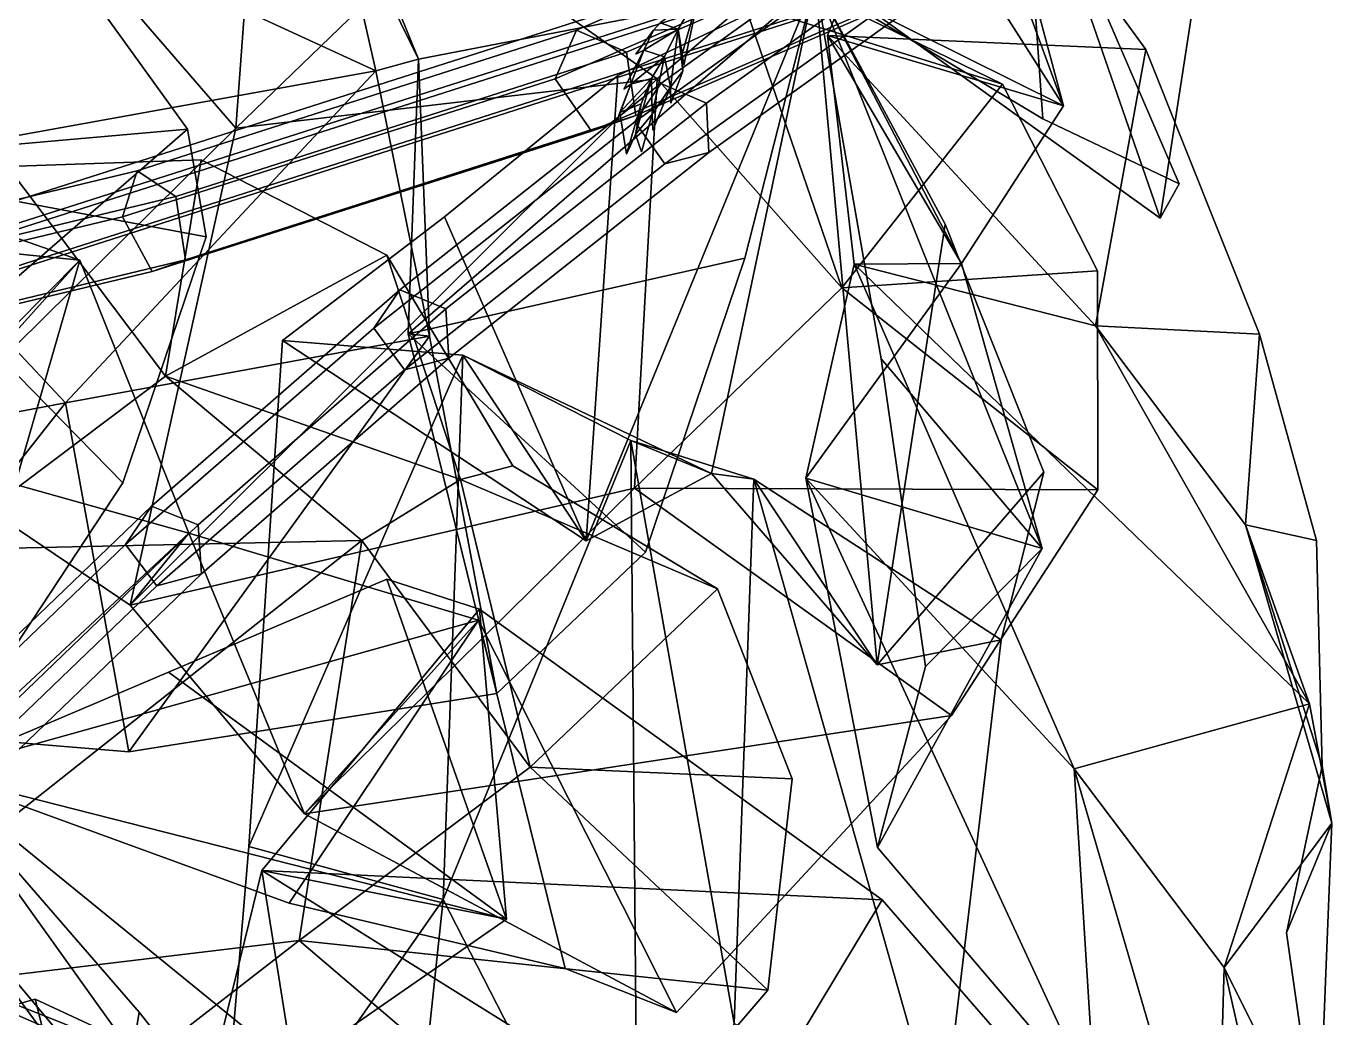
# Model space of a CAD drawing. Header units: metres. Extents: x -317 to 277, y -489 to 236.
# Drawn here: x -158.69 to -135.86, y -151.05 to -133.7 of the extents above; entities that cross this region are included whole.
import ezdxf

# ---------------------------------------------------------------- set-up
doc = ezdxf.new("R2010")
doc.units = ezdxf.units.M

msp = doc.modelspace()

# ---------------------------------------------------------------- linework, layer by layer
at = {"layer": 'Newplan_1Pdncle', "color": 3}
for points in [[(-145.0571, -132.3366, 725.2916), (-160.0123, -137.1202, 735.4659), (-160.2247, -137.5915, 734.9321), (-145.2695, -132.8078, 724.7578)], [(-144.6258, -132.7048, 725.7523), (-159.5811, -137.4885, 735.9266), (-160.0123, -137.1202, 735.4659), (-145.0571, -132.3366, 725.2916)], [(-145.2695, -132.8078, 724.7578), (-160.2247, -137.5915, 734.9321), (-159.9196, -138.2397, 735.0758), (-144.9644, -133.456, 724.9016)], [(-144.5689, -133.3927, 725.5126), (-159.5241, -138.1764, 735.6869), (-159.5811, -137.4885, 735.9266), (-144.6258, -132.7048, 725.7523)], [(-144.9644, -133.456, 724.9016), (-159.9196, -138.2397, 735.0758), (-159.5241, -138.1764, 735.6869), (-144.5689, -133.3927, 725.5126)]]:
    msp.add_3dface(points, dxfattribs=at)
at = {"layer": 'Newplan_Intrnd', "color": 3}
for points in [[(-142.8204, -131.282, 723.0324), (-147.5975, -134.7089, 733.0544), (-148.0521, -135.3773, 732.6091), (-143.275, -131.9504, 722.5872)], [(-142.0218, -131.6227, 723.2966), (-146.7989, -135.0496, 733.3185), (-147.5975, -134.7089, 733.0544), (-142.8204, -131.282, 723.0324)], [(-141.9764, -132.4867, 723.0228), (-146.7535, -135.9136, 733.0447), (-146.7989, -135.0496, 733.3185), (-142.0218, -131.6227, 723.2966)], [(-143.275, -131.9504, 722.5872), (-148.0521, -135.3773, 732.6091), (-147.5236, -136.115, 732.6088), (-142.7465, -132.6881, 722.5869)], [(-142.7465, -132.6881, 722.5869), (-147.5236, -136.115, 732.6088), (-146.7535, -135.9136, 733.0447), (-141.9764, -132.4867, 723.0228)], [(-147.5975, -134.7089, 733.0544), (-152.1606, -138.3171, 743.13), (-152.6152, -138.9855, 742.6848), (-148.0521, -135.3773, 732.6091)], [(-146.7989, -135.0496, 733.3185), (-151.3535, -138.6514, 743.3759), (-152.1606, -138.3171, 743.13), (-147.5975, -134.7089, 733.0544)], [(-146.7535, -135.9136, 733.0447), (-151.3028, -139.5115, 743.0908), (-151.3535, -138.6514, 743.3759), (-146.7989, -135.0496, 733.3185)], [(-148.0521, -135.3773, 732.6091), (-152.6152, -138.9855, 742.6848), (-152.0781, -139.7168, 742.6661), (-147.5236, -136.115, 732.6088)], [(-147.5236, -136.115, 732.6088), (-152.0781, -139.7168, 742.6661), (-151.3028, -139.5115, 743.0908), (-146.7535, -135.9136, 733.0447)], [(-152.1606, -138.3171, 743.13), (-156.5005, -142.1001, 753.2401), (-156.9551, -142.7685, 752.7949), (-152.6152, -138.9855, 742.6848)], [(-151.3535, -138.6514, 743.3759), (-155.6852, -142.4276, 753.4675), (-156.5005, -142.1001, 753.2401), (-152.1606, -138.3171, 743.13)], [(-151.3028, -139.5115, 743.0908), (-155.6295, -143.2836, 753.1711), (-155.6852, -142.4276, 753.4675), (-151.3535, -138.6514, 743.3759)], [(-152.6152, -138.9855, 742.6848), (-156.9551, -142.7685, 752.7949), (-156.4098, -143.493, 752.7578), (-152.0781, -139.7168, 742.6661)], [(-152.0781, -139.7168, 742.6661), (-156.4098, -143.493, 752.7578), (-155.6295, -143.2836, 753.1711), (-151.3028, -139.5115, 743.0908)], [(-156.5005, -142.1001, 753.2401), (-160.6145, -146.0555, 763.3786), (-161.0691, -146.7239, 762.9333), (-156.9551, -142.7685, 752.7949)], [(-155.6852, -142.4276, 753.4675), (-159.7916, -146.376, 763.5875), (-160.6145, -146.0555, 763.3786), (-156.5005, -142.1001, 753.2401)], [(-155.6295, -143.2836, 753.1711), (-159.7311, -147.2276, 763.2798), (-159.7916, -146.376, 763.5875), (-155.6852, -142.4276, 753.4675)], [(-156.9551, -142.7685, 752.7949), (-161.0691, -146.7239, 762.9333), (-160.5162, -147.4414, 762.8778), (-156.4098, -143.493, 752.7578)], [(-156.4098, -143.493, 752.7578), (-160.5162, -147.4414, 762.8778), (-159.7311, -147.2276, 763.2798), (-155.6295, -143.2836, 753.1711)]]:
    msp.add_3dface(points, dxfattribs=at)
at = {"layer": 'Newplan_Leaf', "color": 3}
for points in [[(-146.9256, -133.1327, 724.9706), (-147.2919, -133.7605, 724.6121), (-147.607, -133.6478, 724.2656)], [(-146.9256, -133.1327, 724.9706), (-147.607, -133.6478, 724.2656), (-147.2919, -133.7605, 724.6121)], [(-147.2194, -134.1896, 724.8185), (-147.2919, -133.7605, 724.6121), (-146.9256, -133.1327, 724.9706)], [(-147.2194, -134.1896, 724.8185), (-146.9256, -133.1327, 724.9706), (-147.2919, -133.7605, 724.6121)], [(-146.9256, -133.1327, 724.9706), (-147.1916, -134.3894, 724.8875), (-147.2194, -134.1896, 724.8185)], [(-146.9256, -133.1327, 724.9706), (-147.2194, -134.1896, 724.8185), (-147.1916, -134.3894, 724.8875)], [(-147.8913, -134.1236, 723.8673), (-148.031, -134.1976, 723.6304), (-147.7226, -133.7764, 724.0019)], [(-147.8913, -134.1236, 723.8673), (-147.7226, -133.7764, 724.0019), (-148.031, -134.1976, 723.6304)], [(-147.2919, -133.7605, 724.6121), (-147.8913, -134.1236, 723.8673), (-147.7226, -133.7764, 724.0019)], [(-147.2919, -133.7605, 724.6121), (-147.7226, -133.7764, 724.0019), (-147.8913, -134.1236, 723.8673)], [(-147.2919, -133.7605, 724.6121), (-147.5331, -134.2424, 724.3088), (-147.8913, -134.1236, 723.8673)], [(-147.2919, -133.7605, 724.6121), (-147.8913, -134.1236, 723.8673), (-147.5331, -134.2424, 724.3088)], [(-147.2919, -133.7605, 724.6121), (-147.7226, -133.7764, 724.0019), (-147.607, -133.6478, 724.2656)], [(-147.2919, -133.7605, 724.6121), (-147.607, -133.6478, 724.2656), (-147.7226, -133.7764, 724.0019)], [(-147.4286, -134.7704, 724.5273), (-147.5331, -134.2424, 724.3088), (-147.2919, -133.7605, 724.6121)], [(-147.4286, -134.7704, 724.5273), (-147.2919, -133.7605, 724.6121), (-147.5331, -134.2424, 724.3088)], [(-147.2099, -134.4931, 724.7332), (-147.4286, -134.7704, 724.5273), (-147.2919, -133.7605, 724.6121)], [(-147.2099, -134.4931, 724.7332), (-147.2919, -133.7605, 724.6121), (-147.4286, -134.7704, 724.5273)], [(-147.2194, -134.1896, 724.8185), (-147.2099, -134.4931, 724.7332), (-147.2919, -133.7605, 724.6121)], [(-147.2194, -134.1896, 724.8185), (-147.2919, -133.7605, 724.6121), (-147.2099, -134.4931, 724.7332)], [(-148.1221, -134.7206, 723.5971), (-148.2449, -134.8049, 723.3601), (-147.8913, -134.1236, 723.8673)], [(-148.1221, -134.7206, 723.5971), (-147.8913, -134.1236, 723.8673), (-148.2449, -134.8049, 723.3601)], [(-147.5331, -134.2424, 724.3088), (-148.1221, -134.7206, 723.5971), (-147.8913, -134.1236, 723.8673)], [(-147.5331, -134.2424, 724.3088), (-147.8913, -134.1236, 723.8673), (-148.1221, -134.7206, 723.5971)], [(-147.5331, -134.2424, 724.3088), (-147.7563, -134.6209, 724.0944), (-148.1221, -134.7206, 723.5971)], [(-147.5331, -134.2424, 724.3088), (-148.1221, -134.7206, 723.5971), (-147.7563, -134.6209, 724.0944)], [(-147.747, -135.245, 724.1323), (-147.7563, -134.6209, 724.0944), (-147.5331, -134.2424, 724.3088)], [(-147.747, -135.245, 724.1323), (-147.5331, -134.2424, 724.3088), (-147.7563, -134.6209, 724.0944)], [(-147.4286, -134.7704, 724.5273), (-147.747, -135.245, 724.1323), (-147.5331, -134.2424, 724.3088)], [(-147.4286, -134.7704, 724.5273), (-147.5331, -134.2424, 724.3088), (-147.747, -135.245, 724.1323)], [(-147.7563, -134.6209, 724.0944), (-148.3114, -135.2137, 723.4216), (-148.1221, -134.7206, 723.5971)], [(-147.7563, -134.6209, 724.0944), (-148.1221, -134.7206, 723.5971), (-148.3114, -135.2137, 723.4216)], [(-147.7563, -134.6209, 724.0944), (-147.9391, -135.0647, 723.7876), (-148.3114, -135.2137, 723.4216)], [(-147.7563, -134.6209, 724.0944), (-148.3114, -135.2137, 723.4216), (-147.9391, -135.0647, 723.7876)], [(-147.747, -135.245, 724.1323), (-148.0364, -135.5983, 723.814), (-147.7563, -134.6209, 724.0944)], [(-147.747, -135.245, 724.1323), (-147.7563, -134.6209, 724.0944), (-148.0364, -135.5983, 723.814)], [(-148.0364, -135.5983, 723.814), (-147.9391, -135.0647, 723.7876), (-147.7563, -134.6209, 724.0944)], [(-148.0364, -135.5983, 723.814), (-147.7563, -134.6209, 724.0944), (-147.9391, -135.0647, 723.7876)], [(-147.2099, -134.4931, 724.7332), (-147.4183, -135.0541, 724.5044), (-147.4286, -134.7704, 724.5273)], [(-147.2099, -134.4931, 724.7332), (-147.4286, -134.7704, 724.5273), (-147.4183, -135.0541, 724.5044)], [(-148.3114, -135.2137, 723.4216), (-148.3461, -135.3235, 723.0977), (-148.1221, -134.7206, 723.5971)], [(-148.3114, -135.2137, 723.4216), (-148.1221, -134.7206, 723.5971), (-148.3461, -135.3235, 723.0977)], [(-147.4286, -134.7704, 724.5273), (-147.7323, -135.5216, 724.0914), (-147.747, -135.245, 724.1323)], [(-147.4286, -134.7704, 724.5273), (-147.747, -135.245, 724.1323), (-147.7323, -135.5216, 724.0914)], [(-147.9391, -135.0647, 723.7876), (-148.1963, -135.9455, 723.1047), (-148.3114, -135.2137, 723.4216)], [(-147.9391, -135.0647, 723.7876), (-148.3114, -135.2137, 723.4216), (-148.1963, -135.9455, 723.1047)], [(-148.0364, -135.5983, 723.814), (-148.1963, -135.9455, 723.1047), (-147.9391, -135.0647, 723.7876)], [(-148.0364, -135.5983, 723.814), (-147.9391, -135.0647, 723.7876), (-148.1963, -135.9455, 723.1047)], [(-147.747, -135.245, 724.1323), (-147.9335, -135.9004, 723.6863), (-148.0364, -135.5983, 723.814)], [(-147.747, -135.245, 724.1323), (-148.0364, -135.5983, 723.814), (-147.9335, -135.9004, 723.6863)]]:
    msp.add_3dface(points, dxfattribs=at)
at = {"layer": 'Newplan_Mrstm', "color": 3}
for points in [[(-155.8729, -135.5043, 772.3879), (-160.9807, -128.4306, 774.6884), (-161.1916, -140.13, 770.1793)], [(-155.8729, -135.5043, 772.3879), (-161.1916, -140.13, 770.1793), (-160.9807, -128.4306, 774.6884)], [(-155.0273, -135.4879, 776.6539), (-154.5147, -128.5223, 781.9601), (-159.1066, -130.7653, 777.2839)], [(-155.0273, -135.4879, 776.6539), (-159.1066, -130.7653, 777.2839), (-154.5147, -128.5223, 781.9601)], [(-155.0273, -135.4879, 776.6539), (-151.4007, -131.9843, 780.7606), (-154.5147, -128.5223, 781.9601)], [(-155.0273, -135.4879, 776.6539), (-154.5147, -128.5223, 781.9601), (-151.4007, -131.9843, 780.7606)], [(-140.5528, -135.0966, 736.3359), (-142.1965, -128.9553, 735.5425), (-143.2039, -130.936, 730.1876)], [(-140.5528, -135.0966, 736.3359), (-143.2039, -130.936, 730.1876), (-142.1965, -128.9553, 735.5425)], [(-140.5528, -135.0966, 736.3359), (-142.7527, -129.1113, 739.1191), (-142.1965, -128.9553, 735.5425)], [(-140.5528, -135.0966, 736.3359), (-142.1965, -128.9553, 735.5425), (-142.7527, -129.1113, 739.1191)], [(-144.6835, -133.8687, 734.852), (-139.1141, -134.115, 745.7521), (-142.7527, -129.1113, 739.1191)], [(-144.6835, -133.8687, 734.852), (-142.7527, -129.1113, 739.1191), (-139.1141, -134.115, 745.7521)], [(-144.6835, -133.8687, 734.852), (-142.7527, -129.1113, 739.1191), (-140.5528, -135.0966, 736.3359)], [(-144.6835, -133.8687, 734.852), (-140.5528, -135.0966, 736.3359), (-142.7527, -129.1113, 739.1191)], [(-153.6179, -129.9094, 722.4022), (-159.9851, -131.0779, 714.9918), (-152.5774, -134.4886, 721.6014)], [(-153.6179, -129.9094, 722.4022), (-152.5774, -134.4886, 721.6014), (-159.9851, -131.0779, 714.9918)], [(-144.8985, -132.9377, 725.2421), (-153.9926, -129.8682, 717.86), (-151.8314, -134.2825, 719.8815)], [(-144.8985, -132.9377, 725.2421), (-151.8314, -134.2825, 719.8815), (-153.9926, -129.8682, 717.86)], [(-153.9926, -129.8682, 717.86), (-153.6179, -129.9094, 722.4022), (-151.8314, -134.2825, 719.8815)], [(-153.9926, -129.8682, 717.86), (-151.8314, -134.2825, 719.8815), (-153.6179, -129.9094, 722.4022)], [(-153.6179, -129.9094, 722.4022), (-152.5774, -134.4886, 721.6014), (-151.8314, -134.2825, 719.8815)], [(-153.6179, -129.9094, 722.4022), (-151.8314, -134.2825, 719.8815), (-152.5774, -134.4886, 721.6014)], [(-144.8985, -132.9377, 725.2421), (-140.9146, -135.3259, 730.1942), (-141.2844, -130.081, 736.4401)], [(-144.8985, -132.9377, 725.2421), (-141.2844, -130.081, 736.4401), (-140.9146, -135.3259, 730.1942)], [(-141.2844, -130.081, 736.4401), (-138.8633, -137.0617, 738.5672), (-144.0504, -133.3376, 734.8538)], [(-141.2844, -130.081, 736.4401), (-144.0504, -133.3376, 734.8538), (-138.8633, -137.0617, 738.5672)], [(-140.9146, -135.3259, 730.1942), (-138.5329, -136.4638, 734.9695), (-141.2844, -130.081, 736.4401)], [(-140.9146, -135.3259, 730.1942), (-141.2844, -130.081, 736.4401), (-138.5329, -136.4638, 734.9695)], [(-138.5329, -136.4638, 734.9695), (-138.8633, -137.0617, 738.5672), (-141.2844, -130.081, 736.4401)], [(-138.5329, -136.4638, 734.9695), (-141.2844, -130.081, 736.4401), (-138.8633, -137.0617, 738.5672)], [(-155.0273, -135.4879, 776.6539), (-159.1066, -130.7653, 777.2839), (-160.7995, -141.1839, 771.0809)], [(-155.0273, -135.4879, 776.6539), (-160.7995, -141.1839, 771.0809), (-159.1066, -130.7653, 777.2839)], [(-140.5528, -135.0966, 736.3359), (-143.2039, -130.936, 730.1876), (-144.8985, -132.9377, 725.2421)], [(-140.5528, -135.0966, 736.3359), (-144.8985, -132.9377, 725.2421), (-143.2039, -130.936, 730.1876)], [(-159.9851, -131.0779, 714.9918), (-161.8808, -136.1642, 709.589), (-152.5774, -134.4886, 721.6014)], [(-159.9851, -131.0779, 714.9918), (-152.5774, -134.4886, 721.6014), (-161.8808, -136.1642, 709.589)], [(-138.8633, -137.0617, 738.5672), (-138.0265, -131.6221, 745.7177), (-144.0504, -133.3376, 734.8538)], [(-138.8633, -137.0617, 738.5672), (-144.0504, -133.3376, 734.8538), (-138.0265, -131.6221, 745.7177)], [(-147.6599, -134.6281, 778.5606), (-151.4007, -131.9843, 780.7606), (-155.0273, -135.4879, 776.6539)], [(-147.6599, -134.6281, 778.5606), (-155.0273, -135.4879, 776.6539), (-151.4007, -131.9843, 780.7606)], [(-147.6599, -134.6281, 778.5606), (-146.1327, -133.3179, 781.6201), (-151.4007, -131.9843, 780.7606)], [(-147.6599, -134.6281, 778.5606), (-151.4007, -131.9843, 780.7606), (-146.1327, -133.3179, 781.6201)], [(-146.1327, -133.3179, 781.6201), (-141.6223, -134.719, 785.3631), (-145.3622, -132.8869, 785.0154)], [(-146.1327, -133.3179, 781.6201), (-145.3622, -132.8869, 785.0154), (-141.6223, -134.719, 785.3631)], [(-151.8314, -134.2825, 719.8815), (-152.0141, -139.085, 717.6134), (-144.8985, -132.9377, 725.2421)], [(-151.8314, -134.2825, 719.8815), (-144.8985, -132.9377, 725.2421), (-152.0141, -139.085, 717.6134)], [(-152.0141, -139.085, 717.6134), (-146.1249, -137.7636, 722.684), (-144.8985, -132.9377, 725.2421)], [(-152.0141, -139.085, 717.6134), (-144.8985, -132.9377, 725.2421), (-146.1249, -137.7636, 722.684)], [(-144.8985, -132.9377, 725.2421), (-148.899, -142.7068, 719.3109), (-146.707, -141.5291, 724.0067)], [(-144.8985, -132.9377, 725.2421), (-146.707, -141.5291, 724.0067), (-148.899, -142.7068, 719.3109)], [(-144.8985, -132.9377, 725.2421), (-148.3474, -134.5671, 719.6252), (-148.899, -142.7068, 719.3109)], [(-144.8985, -132.9377, 725.2421), (-148.899, -142.7068, 719.3109), (-148.3474, -134.5671, 719.6252)], [(-146.707, -141.5291, 724.0067), (-143.8111, -144.876, 726.9484), (-144.8985, -132.9377, 725.2421)], [(-146.707, -141.5291, 724.0067), (-144.8985, -132.9377, 725.2421), (-143.8111, -144.876, 726.9484)], [(-144.8985, -132.9377, 725.2421), (-140.9263, -142.8403, 730.9673), (-142.3356, -137.8567, 732.159)], [(-144.8985, -132.9377, 725.2421), (-142.3356, -137.8567, 732.159), (-140.9263, -142.8403, 730.9673)], [(-144.8985, -132.9377, 725.2421), (-143.745, -139.5233, 724.0601), (-140.9263, -142.8403, 730.9673)], [(-144.8985, -132.9377, 725.2421), (-140.9263, -142.8403, 730.9673), (-143.745, -139.5233, 724.0601)], [(-142.3356, -137.8567, 732.159), (-140.5528, -135.0966, 736.3359), (-144.8985, -132.9377, 725.2421)], [(-142.3356, -137.8567, 732.159), (-144.8985, -132.9377, 725.2421), (-140.5528, -135.0966, 736.3359)], [(-143.8111, -144.876, 726.9484), (-142.6219, -137.1707, 728.1118), (-144.8985, -132.9377, 725.2421)], [(-143.8111, -144.876, 726.9484), (-144.8985, -132.9377, 725.2421), (-142.6219, -137.1707, 728.1118)], [(-144.428, -138.2845, 779.978), (-146.1327, -133.3179, 781.6201), (-147.6599, -134.6281, 778.5606)], [(-144.428, -138.2845, 779.978), (-147.6599, -134.6281, 778.5606), (-146.1327, -133.3179, 781.6201)], [(-144.428, -138.2845, 779.978), (-141.6223, -134.719, 785.3631), (-146.1327, -133.3179, 781.6201)], [(-144.428, -138.2845, 779.978), (-146.1327, -133.3179, 781.6201), (-141.6223, -134.719, 785.3631)], [(-139.9947, -138.9491, 741.8538), (-139.1141, -134.115, 745.7521), (-144.6835, -133.8687, 734.852)], [(-139.9947, -138.9491, 741.8538), (-144.6835, -133.8687, 734.852), (-139.1141, -134.115, 745.7521)], [(-142.3356, -137.8567, 732.159), (-144.6835, -133.8687, 734.852), (-140.5528, -135.0966, 736.3359)], [(-142.3356, -137.8567, 732.159), (-140.5528, -135.0966, 736.3359), (-144.6835, -133.8687, 734.852)], [(-142.3356, -137.8567, 732.159), (-144.216, -137.8664, 732.3038), (-144.6835, -133.8687, 734.852)], [(-142.3356, -137.8567, 732.159), (-144.6835, -133.8687, 734.852), (-144.216, -137.8664, 732.3038)], [(-144.216, -137.8664, 732.3038), (-139.9947, -138.9491, 741.8538), (-144.6835, -133.8687, 734.852)], [(-144.216, -137.8664, 732.3038), (-144.6835, -133.8687, 734.852), (-139.9947, -138.9491, 741.8538)], [(-139.9947, -138.9491, 741.8538), (-137.1238, -139.091, 750.1409), (-139.1141, -134.115, 745.7521)], [(-139.9947, -138.9491, 741.8538), (-139.1141, -134.115, 745.7521), (-137.1238, -139.091, 750.1409)], [(-151.8314, -134.2825, 719.8815), (-152.5774, -134.4886, 721.6014), (-151.6394, -139.1261, 722.1555)], [(-151.8314, -134.2825, 719.8815), (-151.6394, -139.1261, 722.1555), (-152.5774, -134.4886, 721.6014)], [(-151.8314, -134.2825, 719.8815), (-151.6394, -139.1261, 722.1555), (-152.0141, -139.085, 717.6134)], [(-151.8314, -134.2825, 719.8815), (-152.0141, -139.085, 717.6134), (-151.6394, -139.1261, 722.1555)], [(-152.5774, -134.4886, 721.6014), (-161.8808, -136.1642, 709.589), (-158.0067, -140.2946, 714.7451)], [(-152.5774, -134.4886, 721.6014), (-158.0067, -140.2946, 714.7451), (-161.8808, -136.1642, 709.589)], [(-152.5774, -134.4886, 721.6014), (-158.0067, -140.2946, 714.7451), (-151.6394, -139.1261, 722.1555)], [(-152.5774, -134.4886, 721.6014), (-151.6394, -139.1261, 722.1555), (-158.0067, -140.2946, 714.7451)], [(-148.0547, -141.7882, 775.8714), (-147.6599, -134.6281, 778.5606), (-156.8742, -143.8318, 770.5577)], [(-148.0547, -141.7882, 775.8714), (-156.8742, -143.8318, 770.5577), (-147.6599, -134.6281, 778.5606)], [(-156.8742, -143.8318, 770.5577), (-147.6599, -134.6281, 778.5606), (-155.0273, -135.4879, 776.6539)], [(-156.8742, -143.8318, 770.5577), (-155.0273, -135.4879, 776.6539), (-147.6599, -134.6281, 778.5606)], [(-148.3474, -134.5671, 719.6252), (-151.3775, -137.0378, 715.8192), (-148.899, -142.7068, 719.3109)], [(-148.3474, -134.5671, 719.6252), (-148.899, -142.7068, 719.3109), (-151.3775, -137.0378, 715.8192)], [(-148.0547, -141.7882, 775.8714), (-144.428, -138.2845, 779.978), (-147.6599, -134.6281, 778.5606)], [(-148.0547, -141.7882, 775.8714), (-147.6599, -134.6281, 778.5606), (-144.428, -138.2845, 779.978)], [(-139.96, -137.9873, 783.3055), (-141.6223, -134.719, 785.3631), (-144.428, -138.2845, 779.978)], [(-139.96, -137.9873, 783.3055), (-144.428, -138.2845, 779.978), (-141.6223, -134.719, 785.3631)], [(-160.7995, -141.1839, 771.0809), (-164.2991, -135.5193, 771.5646), (-157.7555, -137.7955, 770.9239)], [(-160.7995, -141.1839, 771.0809), (-157.7555, -137.7955, 770.9239), (-164.2991, -135.5193, 771.5646)], [(-157.7555, -137.7955, 770.9239), (-164.2991, -135.5193, 771.5646), (-163.6289, -137.2113, 768.432)], [(-157.7555, -137.7955, 770.9239), (-163.6289, -137.2113, 768.432), (-164.2991, -135.5193, 771.5646)], [(-162.4889, -136.0904, 768.5147), (-155.8729, -135.5043, 772.3879), (-161.1916, -140.13, 770.1793)], [(-162.4889, -136.0904, 768.5147), (-161.1916, -140.13, 770.1793), (-155.8729, -135.5043, 772.3879)], [(-155.5448, -137.3898, 769.2659), (-155.8729, -135.5043, 772.3879), (-162.4889, -136.0904, 768.5147)], [(-155.5448, -137.3898, 769.2659), (-162.4889, -136.0904, 768.5147), (-155.8729, -135.5043, 772.3879)], [(-156.8742, -143.8318, 770.5577), (-155.0273, -135.4879, 776.6539), (-160.7995, -141.1839, 771.0809)], [(-156.8742, -143.8318, 770.5577), (-160.7995, -141.1839, 771.0809), (-155.0273, -135.4879, 776.6539)], [(-156.2541, -139.8289, 797.2969), (-155.6332, -136.0419, 801.1434), (-159.019, -136.1609, 798.7185)], [(-156.2541, -139.8289, 797.2969), (-159.019, -136.1609, 798.7185), (-155.6332, -136.0419, 801.1434)], [(-156.2541, -139.8289, 797.2969), (-152.388, -137.7093, 802.6495), (-155.6332, -136.0419, 801.1434)], [(-156.2541, -139.8289, 797.2969), (-155.6332, -136.0419, 801.1434), (-152.388, -137.7093, 802.6495)], [(-161.8808, -136.1642, 709.589), (-162.5903, -141.1573, 710.2131), (-158.0067, -140.2946, 714.7451)], [(-161.8808, -136.1642, 709.589), (-158.0067, -140.2946, 714.7451), (-162.5903, -141.1573, 710.2131)], [(-160.3471, -146.7629, 763.2111), (-157.0011, -141.6921, 766.2425), (-162.4889, -136.0904, 768.5147)], [(-160.3471, -146.7629, 763.2111), (-162.4889, -136.0904, 768.5147), (-157.0011, -141.6921, 766.2425)], [(-157.0011, -141.6921, 766.2425), (-155.5448, -137.3898, 769.2659), (-162.4889, -136.0904, 768.5147)], [(-157.0011, -141.6921, 766.2425), (-162.4889, -136.0904, 768.5147), (-155.5448, -137.3898, 769.2659)], [(-160.2975, -142.8618, 793.2048), (-156.2541, -139.8289, 797.2969), (-159.019, -136.1609, 798.7185)], [(-160.2975, -142.8618, 793.2048), (-159.019, -136.1609, 798.7185), (-156.2541, -139.8289, 797.2969)], [(-157.7555, -137.7955, 770.9239), (-163.6289, -137.2113, 768.432), (-161.7825, -141.8612, 765.5023)], [(-157.7555, -137.7955, 770.9239), (-161.7825, -141.8612, 765.5023), (-163.6289, -137.2113, 768.432)], [(-151.3775, -137.0378, 715.8192), (-154.2131, -139.2042, 714.9971), (-148.899, -142.7068, 719.3109)], [(-151.3775, -137.0378, 715.8192), (-148.899, -142.7068, 719.3109), (-154.2131, -139.2042, 714.9971)], [(-143.8111, -144.876, 726.9484), (-140.8964, -141.5063, 731.5525), (-142.6219, -137.1707, 728.1118)], [(-143.8111, -144.876, 726.9484), (-142.6219, -137.1707, 728.1118), (-140.8964, -141.5063, 731.5525)], [(-157.7555, -137.7955, 770.9239), (-161.7825, -141.8612, 765.5023), (-160.3471, -146.7629, 763.2111)], [(-157.7555, -137.7955, 770.9239), (-160.3471, -146.7629, 763.2111), (-161.7825, -141.8612, 765.5023)], [(-155.8458, -142.5747, 769.5991), (-160.7995, -141.1839, 771.0809), (-157.7555, -137.7955, 770.9239)], [(-155.8458, -142.5747, 769.5991), (-157.7555, -137.7955, 770.9239), (-160.7995, -141.1839, 771.0809)], [(-155.8458, -142.5747, 769.5991), (-157.7555, -137.7955, 770.9239), (-160.3471, -146.7629, 763.2111)], [(-155.8458, -142.5747, 769.5991), (-160.3471, -146.7629, 763.2111), (-157.7555, -137.7955, 770.9239)], [(-151.0955, -141.6349, 797.9278), (-152.388, -137.7093, 802.6495), (-156.2541, -139.8289, 797.2969)], [(-151.0955, -141.6349, 797.9278), (-156.2541, -139.8289, 797.2969), (-152.388, -137.7093, 802.6495)], [(-150.1832, -141.3936, 801.3066), (-152.388, -137.7093, 802.6495), (-151.0955, -141.6349, 797.9278)], [(-150.1832, -141.3936, 801.3066), (-151.0955, -141.6349, 797.9278), (-152.388, -137.7093, 802.6495)], [(-152.0141, -139.085, 717.6134), (-147.8649, -142.9067, 720.6509), (-146.1249, -137.7636, 722.684)], [(-152.0141, -139.085, 717.6134), (-146.1249, -137.7636, 722.684), (-147.8649, -142.9067, 720.6509)], [(-140.9263, -142.8403, 730.9673), (-145.057, -141.6123, 729.4835), (-142.3356, -137.8567, 732.159)], [(-140.9263, -142.8403, 730.9673), (-142.3356, -137.8567, 732.159), (-145.057, -141.6123, 729.4835)], [(-145.057, -141.6123, 729.4835), (-144.216, -137.8664, 732.3038), (-142.3356, -137.8567, 732.159)], [(-145.057, -141.6123, 729.4835), (-142.3356, -137.8567, 732.159), (-144.216, -137.8664, 732.3038)], [(-145.057, -141.6123, 729.4835), (-140.3682, -146.6927, 736.4853), (-144.216, -137.8664, 732.3038)], [(-145.057, -141.6123, 729.4835), (-144.216, -137.8664, 732.3038), (-140.3682, -146.6927, 736.4853)], [(-140.3682, -146.6927, 736.4853), (-136.2526, -145.5575, 742.8436), (-144.216, -137.8664, 732.3038)], [(-140.3682, -146.6927, 736.4853), (-144.216, -137.8664, 732.3038), (-136.2526, -145.5575, 742.8436)], [(-144.216, -137.8664, 732.3038), (-136.2526, -145.5575, 742.8436), (-139.9947, -138.9491, 741.8538)], [(-144.216, -137.8664, 732.3038), (-139.9947, -138.9491, 741.8538), (-136.2526, -145.5575, 742.8436)], [(-139.9557, -141.8151, 780.0714), (-139.96, -137.9873, 783.3055), (-144.428, -138.2845, 779.978)], [(-139.9557, -141.8151, 780.0714), (-144.428, -138.2845, 779.978), (-139.96, -137.9873, 783.3055)], [(-139.9557, -141.8151, 780.0714), (-144.428, -138.2845, 779.978), (-148.0547, -141.7882, 775.8714)], [(-139.9557, -141.8151, 780.0714), (-148.0547, -141.7882, 775.8714), (-144.428, -138.2845, 779.978)], [(-139.9947, -138.9491, 741.8538), (-137.3728, -142.4247, 746.6848), (-137.1238, -139.091, 750.1409)], [(-139.9947, -138.9491, 741.8538), (-137.1238, -139.091, 750.1409), (-137.3728, -142.4247, 746.6848)], [(-136.2526, -145.5575, 742.8436), (-137.3728, -142.4247, 746.6848), (-139.9947, -138.9491, 741.8538)], [(-136.2526, -145.5575, 742.8436), (-139.9947, -138.9491, 741.8538), (-137.3728, -142.4247, 746.6848)], [(-158.0067, -140.2946, 714.7451), (-156.9006, -146.4005, 713.8311), (-151.6394, -139.1261, 722.1555)], [(-158.0067, -140.2946, 714.7451), (-151.6394, -139.1261, 722.1555), (-156.9006, -146.4005, 713.8311)], [(-151.6394, -139.1261, 722.1555), (-156.9006, -146.4005, 713.8311), (-150.462, -145.3801, 720.1379)], [(-151.6394, -139.1261, 722.1555), (-150.462, -145.3801, 720.1379), (-156.9006, -146.4005, 713.8311)], [(-154.2131, -139.2042, 714.9971), (-154.7981, -148.0545, 713.3388), (-151.0594, -139.4616, 721.6718)], [(-154.2131, -139.2042, 714.9971), (-151.0594, -139.4616, 721.6718), (-154.7981, -148.0545, 713.3388)], [(-148.899, -142.7068, 719.3109), (-154.2131, -139.2042, 714.9971), (-151.0594, -139.4616, 721.6718)], [(-148.899, -142.7068, 719.3109), (-151.0594, -139.4616, 721.6718), (-154.2131, -139.2042, 714.9971)], [(-151.6394, -139.1261, 722.1555), (-150.462, -145.3801, 720.1379), (-152.0141, -139.085, 717.6134)], [(-151.6394, -139.1261, 722.1555), (-152.0141, -139.085, 717.6134), (-150.462, -145.3801, 720.1379)], [(-152.0141, -139.085, 717.6134), (-150.462, -145.3801, 720.1379), (-147.8649, -142.9067, 720.6509)], [(-152.0141, -139.085, 717.6134), (-147.8649, -142.9067, 720.6509), (-150.462, -145.3801, 720.1379)], [(-137.3728, -142.4247, 746.6848), (-136.1323, -142.7019, 751.9675), (-137.1238, -139.091, 750.1409)], [(-137.3728, -142.4247, 746.6848), (-137.1238, -139.091, 750.1409), (-136.1323, -142.7019, 751.9675)], [(-151.0594, -139.4616, 721.6718), (-154.7981, -148.0545, 713.3388), (-151.3995, -148.9785, 719.1954)], [(-151.0594, -139.4616, 721.6718), (-151.3995, -148.9785, 719.1954), (-154.7981, -148.0545, 713.3388)], [(-151.0594, -139.4616, 721.6718), (-151.3995, -148.9785, 719.1954), (-148.1212, -140.9516, 725.1129)], [(-151.0594, -139.4616, 721.6718), (-148.1212, -140.9516, 725.1129), (-151.3995, -148.9785, 719.1954)], [(-148.899, -142.7068, 719.3109), (-151.0594, -139.4616, 721.6718), (-146.707, -141.5291, 724.0067)], [(-148.899, -142.7068, 719.3109), (-146.707, -141.5291, 724.0067), (-151.0594, -139.4616, 721.6718)], [(-151.0594, -139.4616, 721.6718), (-148.1212, -140.9516, 725.1129), (-146.707, -141.5291, 724.0067)], [(-151.0594, -139.4616, 721.6718), (-146.707, -141.5291, 724.0067), (-148.1212, -140.9516, 725.1129)], [(-143.745, -139.5233, 724.0601), (-142.966, -144.9072, 724.4834), (-140.9263, -142.8403, 730.9673)], [(-143.745, -139.5233, 724.0601), (-140.9263, -142.8403, 730.9673), (-142.966, -144.9072, 724.4834)], [(-152.8264, -142.6995, 794.8814), (-156.2541, -139.8289, 797.2969), (-160.2975, -142.8618, 793.2048)], [(-152.8264, -142.6995, 794.8814), (-160.2975, -142.8618, 793.2048), (-156.2541, -139.8289, 797.2969)], [(-152.8264, -142.6995, 794.8814), (-151.0955, -141.6349, 797.9278), (-156.2541, -139.8289, 797.2969)], [(-152.8264, -142.6995, 794.8814), (-156.2541, -139.8289, 797.2969), (-151.0955, -141.6349, 797.9278)], [(-158.0067, -140.2946, 714.7451), (-162.5903, -141.1573, 710.2131), (-162.4442, -145.9364, 709.7036)], [(-158.0067, -140.2946, 714.7451), (-162.4442, -145.9364, 709.7036), (-162.5903, -141.1573, 710.2131)], [(-158.0067, -140.2946, 714.7451), (-162.4442, -145.9364, 709.7036), (-156.9006, -146.4005, 713.8311)], [(-158.0067, -140.2946, 714.7451), (-156.9006, -146.4005, 713.8311), (-162.4442, -145.9364, 709.7036)], [(-151.3995, -148.9785, 719.1954), (-147.9891, -155.632, 720.8553), (-148.1212, -140.9516, 725.1129)], [(-151.3995, -148.9785, 719.1954), (-148.1212, -140.9516, 725.1129), (-147.9891, -155.632, 720.8553)], [(-146.707, -141.5291, 724.0067), (-148.1212, -140.9516, 725.1129), (-145.9715, -141.6308, 729.3093)], [(-146.707, -141.5291, 724.0067), (-145.9715, -141.6308, 729.3093), (-148.1212, -140.9516, 725.1129)], [(-148.1212, -140.9516, 725.1129), (-146.3116, -151.1478, 726.8329), (-145.9715, -141.6308, 729.3093)], [(-148.1212, -140.9516, 725.1129), (-145.9715, -141.6308, 729.3093), (-146.3116, -151.1478, 726.8329)], [(-148.1212, -140.9516, 725.1129), (-147.9891, -155.632, 720.8553), (-146.3116, -151.1478, 726.8329)], [(-148.1212, -140.9516, 725.1129), (-146.3116, -151.1478, 726.8329), (-147.9891, -155.632, 720.8553)], [(-155.8458, -142.5747, 769.5991), (-156.8742, -143.8318, 770.5577), (-160.7995, -141.1839, 771.0809)], [(-155.8458, -142.5747, 769.5991), (-160.7995, -141.1839, 771.0809), (-156.8742, -143.8318, 770.5577)], [(-151.0955, -141.6349, 797.9278), (-146.6055, -143.5477, 801.4629), (-150.1832, -141.3936, 801.3066)], [(-151.0955, -141.6349, 797.9278), (-150.1832, -141.3936, 801.3066), (-146.6055, -143.5477, 801.4629)], [(-146.707, -141.5291, 724.0067), (-145.9715, -141.6308, 729.3093), (-143.8111, -144.876, 726.9484)], [(-146.707, -141.5291, 724.0067), (-143.8111, -144.876, 726.9484), (-145.9715, -141.6308, 729.3093)], [(-143.8111, -144.876, 726.9484), (-141.6421, -144.4388, 733.545), (-140.8964, -141.5063, 731.5525)], [(-143.8111, -144.876, 726.9484), (-140.8964, -141.5063, 731.5525), (-141.6421, -144.4388, 733.545)], [(-153.8268, -147.4842, 770.2985), (-148.0547, -141.7882, 775.8714), (-156.8742, -143.8318, 770.5577)], [(-153.8268, -147.4842, 770.2985), (-156.8742, -143.8318, 770.5577), (-148.0547, -141.7882, 775.8714)], [(-153.8268, -147.4842, 770.2985), (-142.5116, -145.76, 775.4215), (-148.0547, -141.7882, 775.8714)], [(-153.8268, -147.4842, 770.2985), (-148.0547, -141.7882, 775.8714), (-142.5116, -145.76, 775.4215)], [(-149.8775, -146.6657, 796.0632), (-151.0955, -141.6349, 797.9278), (-152.8264, -142.6995, 794.8814)], [(-149.8775, -146.6657, 796.0632), (-152.8264, -142.6995, 794.8814), (-151.0955, -141.6349, 797.9278)], [(-149.8775, -146.6657, 796.0632), (-146.6055, -143.5477, 801.4629), (-151.0955, -141.6349, 797.9278)], [(-149.8775, -146.6657, 796.0632), (-151.0955, -141.6349, 797.9278), (-146.6055, -143.5477, 801.4629)], [(-142.5116, -145.76, 775.4215), (-139.9557, -141.8151, 780.0714), (-148.0547, -141.7882, 775.8714)], [(-142.5116, -145.76, 775.4215), (-148.0547, -141.7882, 775.8714), (-139.9557, -141.8151, 780.0714)], [(-146.3116, -151.1478, 726.8329), (-142.6888, -153.2172, 731.5162), (-145.9715, -141.6308, 729.3093)], [(-146.3116, -151.1478, 726.8329), (-145.9715, -141.6308, 729.3093), (-142.6888, -153.2172, 731.5162)], [(-145.9715, -141.6308, 729.3093), (-142.6888, -153.2172, 731.5162), (-141.6421, -144.4388, 733.545)], [(-145.9715, -141.6308, 729.3093), (-141.6421, -144.4388, 733.545), (-142.6888, -153.2172, 731.5162)], [(-145.9715, -141.6308, 729.3093), (-141.6421, -144.4388, 733.545), (-143.8111, -144.876, 726.9484)], [(-145.9715, -141.6308, 729.3093), (-143.8111, -144.876, 726.9484), (-141.6421, -144.4388, 733.545)], [(-143.807, -148.0711, 726.1241), (-140.003, -152.5448, 732.975), (-145.057, -141.6123, 729.4835)], [(-143.807, -148.0711, 726.1241), (-145.057, -141.6123, 729.4835), (-140.003, -152.5448, 732.975)], [(-145.057, -141.6123, 729.4835), (-140.003, -152.5448, 732.975), (-140.3682, -146.6927, 736.4853)], [(-145.057, -141.6123, 729.4835), (-140.3682, -146.6927, 736.4853), (-140.003, -152.5448, 732.975)], [(-140.9263, -142.8403, 730.9673), (-143.807, -148.0711, 726.1241), (-145.057, -141.6123, 729.4835)], [(-140.9263, -142.8403, 730.9673), (-145.057, -141.6123, 729.4835), (-143.807, -148.0711, 726.1241)], [(-136.2526, -145.5575, 742.8436), (-135.8609, -147.6447, 745.8269), (-137.3728, -142.4247, 746.6848)], [(-136.2526, -145.5575, 742.8436), (-137.3728, -142.4247, 746.6848), (-135.8609, -147.6447, 745.8269)], [(-137.3728, -142.4247, 746.6848), (-136.0324, -146.6474, 752.0198), (-136.1323, -142.7019, 751.9675)], [(-137.3728, -142.4247, 746.6848), (-136.1323, -142.7019, 751.9675), (-136.0324, -146.6474, 752.0198)], [(-135.8609, -147.6447, 745.8269), (-136.0324, -146.6474, 752.0198), (-137.3728, -142.4247, 746.6848)], [(-135.8609, -147.6447, 745.8269), (-137.3728, -142.4247, 746.6848), (-136.0324, -146.6474, 752.0198)], [(-153.9209, -149.6986, 791.9711), (-152.8264, -142.6995, 794.8814), (-163.0482, -150.7936, 786.9027)], [(-153.9209, -149.6986, 791.9711), (-163.0482, -150.7936, 786.9027), (-152.8264, -142.6995, 794.8814)], [(-163.0482, -150.7936, 786.9027), (-152.8264, -142.6995, 794.8814), (-160.2975, -142.8618, 793.2048)], [(-163.0482, -150.7936, 786.9027), (-160.2975, -142.8618, 793.2048), (-152.8264, -142.6995, 794.8814)], [(-160.3471, -146.7629, 763.2111), (-150.7828, -144.0958, 770.1414), (-155.8458, -142.5747, 769.5991)], [(-160.3471, -146.7629, 763.2111), (-155.8458, -142.5747, 769.5991), (-150.7828, -144.0958, 770.1414)], [(-153.8268, -147.4842, 770.2985), (-156.8742, -143.8318, 770.5577), (-155.8458, -142.5747, 769.5991)], [(-153.8268, -147.4842, 770.2985), (-155.8458, -142.5747, 769.5991), (-156.8742, -143.8318, 770.5577)], [(-150.7828, -144.0958, 770.1414), (-153.8268, -147.4842, 770.2985), (-155.8458, -142.5747, 769.5991)], [(-150.7828, -144.0958, 770.1414), (-155.8458, -142.5747, 769.5991), (-153.8268, -147.4842, 770.2985)], [(-153.9209, -149.6986, 791.9711), (-149.8775, -146.6657, 796.0632), (-152.8264, -142.6995, 794.8814)], [(-153.9209, -149.6986, 791.9711), (-152.8264, -142.6995, 794.8814), (-149.8775, -146.6657, 796.0632)], [(-142.966, -144.9072, 724.4834), (-143.807, -148.0711, 726.1241), (-140.9263, -142.8403, 730.9673)], [(-142.966, -144.9072, 724.4834), (-140.9263, -142.8403, 730.9673), (-143.807, -148.0711, 726.1241)], [(-150.293, -149.3271, 769.4529), (-152.3853, -143.3789, 770.5881), (-156.205, -145.0024, 766.5399)], [(-150.293, -149.3271, 769.4529), (-156.205, -145.0024, 766.5399), (-152.3853, -143.3789, 770.5881)], [(-150.293, -149.3271, 769.4529), (-150.7646, -143.9033, 773.7855), (-152.3853, -143.3789, 770.5881)], [(-150.293, -149.3271, 769.4529), (-152.3853, -143.3789, 770.5881), (-150.7646, -143.9033, 773.7855)], [(-145.2968, -146.8688, 799.2411), (-146.6055, -143.5477, 801.4629), (-149.8775, -146.6657, 796.0632)], [(-145.2968, -146.8688, 799.2411), (-149.8775, -146.6657, 796.0632), (-146.6055, -143.5477, 801.4629)], [(-154.5749, -148.4758, 770.7618), (-143.7275, -148.9862, 776.4154), (-150.7646, -143.9033, 773.7855)], [(-154.5749, -148.4758, 770.7618), (-150.7646, -143.9033, 773.7855), (-143.7275, -148.9862, 776.4154)], [(-154.5749, -148.4758, 770.7618), (-150.7646, -143.9033, 773.7855), (-150.293, -149.3271, 769.4529)], [(-154.5749, -148.4758, 770.7618), (-150.293, -149.3271, 769.4529), (-150.7646, -143.9033, 773.7855)], [(-160.3471, -146.7629, 763.2111), (-154.0943, -149.0428, 764.5541), (-150.7828, -144.0958, 770.1414)], [(-160.3471, -146.7629, 763.2111), (-150.7828, -144.0958, 770.1414), (-154.0943, -149.0428, 764.5541)], [(-154.0943, -149.0428, 764.5541), (-149.2651, -150.19, 766.8201), (-150.7828, -144.0958, 770.1414)], [(-154.0943, -149.0428, 764.5541), (-150.7828, -144.0958, 770.1414), (-149.2651, -150.19, 766.8201)], [(-150.7828, -144.0958, 770.1414), (-147.3233, -150.9552, 769.829), (-153.8268, -147.4842, 770.2985)], [(-150.7828, -144.0958, 770.1414), (-153.8268, -147.4842, 770.2985), (-147.3233, -150.9552, 769.829)], [(-149.2651, -150.19, 766.8201), (-147.3233, -150.9552, 769.829), (-150.7828, -144.0958, 770.1414)], [(-149.2651, -150.19, 766.8201), (-150.7828, -144.0958, 770.1414), (-147.3233, -150.9552, 769.829)], [(-150.293, -149.3271, 769.4529), (-156.205, -145.0024, 766.5399), (-160.3471, -146.7629, 763.2111)], [(-150.293, -149.3271, 769.4529), (-160.3471, -146.7629, 763.2111), (-156.205, -145.0024, 766.5399)], [(-140.3682, -146.6927, 736.4853), (-137.7463, -150.1684, 741.3162), (-136.2526, -145.5575, 742.8436)], [(-140.3682, -146.6927, 736.4853), (-136.2526, -145.5575, 742.8436), (-137.7463, -150.1684, 741.3162)], [(-137.7463, -150.1684, 741.3162), (-135.8609, -147.6447, 745.8269), (-136.2526, -145.5575, 742.8436)], [(-137.7463, -150.1684, 741.3162), (-136.2526, -145.5575, 742.8436), (-135.8609, -147.6447, 745.8269)], [(-147.3233, -150.9552, 769.829), (-142.5116, -145.76, 775.4215), (-153.8268, -147.4842, 770.2985)], [(-147.3233, -150.9552, 769.829), (-153.8268, -147.4842, 770.2985), (-142.5116, -145.76, 775.4215)], [(-162.1212, -155.3731, 762.0594), (-157.9688, -158.6251, 762.7106), (-160.3471, -146.7629, 763.2111)], [(-162.1212, -155.3731, 762.0594), (-160.3471, -146.7629, 763.2111), (-157.9688, -158.6251, 762.7106)], [(-157.9688, -158.6251, 762.7106), (-156.7197, -150.9511, 764.0101), (-160.3471, -146.7629, 763.2111)], [(-157.9688, -158.6251, 762.7106), (-160.3471, -146.7629, 763.2111), (-156.7197, -150.9511, 764.0101)], [(-160.3471, -146.7629, 763.2111), (-153.3275, -156.5755, 764.2398), (-154.0264, -151.9137, 766.6937)], [(-160.3471, -146.7629, 763.2111), (-154.0264, -151.9137, 766.6937), (-153.3275, -156.5755, 764.2398)], [(-160.3471, -146.7629, 763.2111), (-159.7742, -153.0408, 760.6895), (-153.3275, -156.5755, 764.2398)], [(-160.3471, -146.7629, 763.2111), (-153.3275, -156.5755, 764.2398), (-159.7742, -153.0408, 760.6895)], [(-154.0264, -151.9137, 766.6937), (-150.293, -149.3271, 769.4529), (-160.3471, -146.7629, 763.2111)], [(-154.0264, -151.9137, 766.6937), (-160.3471, -146.7629, 763.2111), (-150.293, -149.3271, 769.4529)], [(-145.7246, -150.564, 795.8834), (-149.8775, -146.6657, 796.0632), (-153.9209, -149.6986, 791.9711)], [(-145.7246, -150.564, 795.8834), (-153.9209, -149.6986, 791.9711), (-149.8775, -146.6657, 796.0632)], [(-145.7246, -150.564, 795.8834), (-145.2968, -146.8688, 799.2411), (-149.8775, -146.6657, 796.0632)], [(-145.7246, -150.564, 795.8834), (-149.8775, -146.6657, 796.0632), (-145.2968, -146.8688, 799.2411)], [(-140.003, -152.5448, 732.975), (-137.888, -155.2018, 738.6479), (-140.3682, -146.6927, 736.4853)], [(-140.003, -152.5448, 732.975), (-140.3682, -146.6927, 736.4853), (-137.888, -155.2018, 738.6479)], [(-137.888, -155.2018, 738.6479), (-137.7463, -150.1684, 741.3162), (-140.3682, -146.6927, 736.4853)], [(-137.888, -155.2018, 738.6479), (-140.3682, -146.6927, 736.4853), (-137.7463, -150.1684, 741.3162)], [(-136.6549, -149.5657, 748.653), (-136.0324, -146.6474, 752.0198), (-135.8609, -147.6447, 745.8269)], [(-136.6549, -149.5657, 748.653), (-135.8609, -147.6447, 745.8269), (-136.0324, -146.6474, 752.0198)], [(-137.7463, -150.1684, 741.3162), (-136.0953, -153.482, 747.3061), (-135.8609, -147.6447, 745.8269)], [(-137.7463, -150.1684, 741.3162), (-135.8609, -147.6447, 745.8269), (-136.0953, -153.482, 747.3061)], [(-135.8609, -147.6447, 745.8269), (-136.0953, -153.482, 747.3061), (-136.6549, -149.5657, 748.653)], [(-135.8609, -147.6447, 745.8269), (-136.6549, -149.5657, 748.653), (-136.0953, -153.482, 747.3061)], [(-154.7981, -148.0545, 713.3388), (-155.3551, -154.6419, 713.2361), (-151.3995, -148.9785, 719.1954)], [(-154.7981, -148.0545, 713.3388), (-151.3995, -148.9785, 719.1954), (-155.3551, -154.6419, 713.2361)], [(-154.0264, -151.9137, 766.6937), (-155.4745, -152.1585, 767.877), (-154.5749, -148.4758, 770.7618)], [(-154.0264, -151.9137, 766.6937), (-154.5749, -148.4758, 770.7618), (-155.4745, -152.1585, 767.877)], [(-155.4745, -152.1585, 767.877), (-146.4653, -153.5414, 773.0845), (-154.5749, -148.4758, 770.7618)], [(-155.4745, -152.1585, 767.877), (-154.5749, -148.4758, 770.7618), (-146.4653, -153.5414, 773.0845)], [(-146.4653, -153.5414, 773.0845), (-143.7275, -148.9862, 776.4154), (-154.5749, -148.4758, 770.7618)], [(-146.4653, -153.5414, 773.0845), (-154.5749, -148.4758, 770.7618), (-143.7275, -148.9862, 776.4154)], [(-154.0264, -151.9137, 766.6937), (-154.5749, -148.4758, 770.7618), (-150.293, -149.3271, 769.4529)], [(-154.0264, -151.9137, 766.6937), (-150.293, -149.3271, 769.4529), (-154.5749, -148.4758, 770.7618)], [(-158.1108, -151.3225, 808.8026), (-160.2857, -148.7302, 814.087), (-163.0602, -149.1644, 807.7463)], [(-158.1108, -151.3225, 808.8026), (-163.0602, -149.1644, 807.7463), (-160.2857, -148.7302, 814.087)], [(-157.8569, -152.0301, 812.2292), (-160.2857, -148.7302, 814.087), (-158.1108, -151.3225, 808.8026)], [(-157.8569, -152.0301, 812.2292), (-158.1108, -151.3225, 808.8026), (-160.2857, -148.7302, 814.087)], [(-155.3551, -154.6419, 713.2361), (-152.0706, -155.3047, 717.8457), (-151.3995, -148.9785, 719.1954)], [(-155.3551, -154.6419, 713.2361), (-151.3995, -148.9785, 719.1954), (-152.0706, -155.3047, 717.8457)], [(-151.3995, -148.9785, 719.1954), (-152.0706, -155.3047, 717.8457), (-147.9891, -155.632, 720.8553)], [(-151.3995, -148.9785, 719.1954), (-147.9891, -155.632, 720.8553), (-152.0706, -155.3047, 717.8457)], [(-146.4653, -153.5414, 773.0845), (-139.3314, -154.0463, 778.1628), (-143.7275, -148.9862, 776.4154)], [(-146.4653, -153.5414, 773.0845), (-143.7275, -148.9862, 776.4154), (-139.3314, -154.0463, 778.1628)], [(-159.2292, -151.456, 805.3182), (-158.1108, -151.3225, 808.8026), (-163.0602, -149.1644, 807.7463)], [(-159.2292, -151.456, 805.3182), (-163.0602, -149.1644, 807.7463), (-158.1108, -151.3225, 808.8026)], [(-166.9924, -153.1525, 779.5881), (-157.0184, -151.5581, 786.266), (-161.9465, -149.5944, 785.9512)], [(-166.9924, -153.1525, 779.5881), (-161.9465, -149.5944, 785.9512), (-157.0184, -151.5581, 786.266)], [(-160.336, -154.6796, 786.4163), (-153.9209, -149.6986, 791.9711), (-163.0482, -150.7936, 786.9027)], [(-160.336, -154.6796, 786.4163), (-163.0482, -150.7936, 786.9027), (-153.9209, -149.6986, 791.9711)], [(-157.0184, -151.5581, 786.266), (-160.336, -154.6796, 786.4163), (-161.9465, -149.5944, 785.9512)], [(-157.0184, -151.5581, 786.266), (-161.9465, -149.5944, 785.9512), (-160.336, -154.6796, 786.4163)], [(-160.336, -154.6796, 786.4163), (-148.757, -154.1075, 791.1968), (-153.9209, -149.6986, 791.9711)], [(-160.336, -154.6796, 786.4163), (-153.9209, -149.6986, 791.9711), (-148.757, -154.1075, 791.1968)], [(-148.757, -154.1075, 791.1968), (-145.7246, -150.564, 795.8834), (-153.9209, -149.6986, 791.9711)], [(-148.757, -154.1075, 791.1968), (-153.9209, -149.6986, 791.9711), (-145.7246, -150.564, 795.8834)], [(-137.888, -155.2018, 738.6479), (-136.6072, -155.1773, 743.4927), (-137.7463, -150.1684, 741.3162)], [(-137.888, -155.2018, 738.6479), (-137.7463, -150.1684, 741.3162), (-136.6072, -155.1773, 743.4927)], [(-136.6072, -155.1773, 743.4927), (-136.0953, -153.482, 747.3061), (-137.7463, -150.1684, 741.3162)], [(-136.6072, -155.1773, 743.4927), (-137.7463, -150.1684, 741.3162), (-136.0953, -153.482, 747.3061)], [(-157.0024, -156.7838, 785.3874), (-158.5383, -150.7244, 786.7918), (-162.6104, -151.8709, 782.8273)], [(-157.0024, -156.7838, 785.3874), (-162.6104, -151.8709, 782.8273), (-158.5383, -150.7244, 786.7918)], [(-157.0024, -156.7838, 785.3874), (-156.8677, -151.4996, 789.9116), (-158.5383, -150.7244, 786.7918)], [(-157.0024, -156.7838, 785.3874), (-158.5383, -150.7244, 786.7918), (-156.8677, -151.4996, 789.9116)], [(-157.9688, -158.6251, 762.7106), (-153.2657, -155.3407, 765.5639), (-156.7197, -150.9511, 764.0101)], [(-157.9688, -158.6251, 762.7106), (-156.7197, -150.9511, 764.0101), (-153.2657, -155.3407, 765.5639)]]:
    msp.add_3dface(points, dxfattribs=at)
at = {"layer": 'Newplan_Petiole', "color": 3}
for points in [[(-142.9331, -131.1064, 722.9294), (-149.0678, -133.7778, 729.9284), (-149.4415, -134.6277, 729.2765), (-143.3067, -131.9563, 722.2775)], [(-142.0618, -131.4884, 723.5473), (-148.1965, -134.1598, 730.5463), (-149.0678, -133.7778, 729.9284), (-142.9331, -131.1064, 722.9294)], [(-141.8966, -132.5958, 723.2694), (-148.0313, -135.2672, 730.2684), (-148.1965, -134.1598, 730.5463), (-142.0618, -131.4884, 723.5473)], [(-143.3067, -131.9563, 722.2775), (-149.4415, -134.6277, 729.2765), (-148.8046, -135.5429, 729.4854), (-142.6698, -132.8716, 722.4865)], [(-142.6698, -132.8716, 722.4865), (-148.8046, -135.5429, 729.4854), (-148.0313, -135.2672, 730.2684), (-141.8966, -132.5958, 723.2694)], [(-149.0678, -133.7778, 729.9284), (-156.7538, -136.2335, 735.1464), (-157.01, -137.0399, 734.3907), (-149.4415, -134.6277, 729.2765)], [(-148.1965, -134.1598, 730.5463), (-156.0737, -136.6864, 735.9332), (-156.7538, -136.2335, 735.1464), (-149.0678, -133.7778, 729.9284)], [(-148.0313, -135.2672, 730.2684), (-155.9085, -137.7938, 735.6553), (-156.0737, -136.6864, 735.9332), (-148.1965, -134.1598, 730.5463)], [(-149.4415, -134.6277, 729.2765), (-157.01, -137.0399, 734.3907), (-156.4906, -137.9986, 734.7034), (-148.8046, -135.5429, 729.4854)], [(-148.8046, -135.5429, 729.4854), (-156.4906, -137.9986, 734.7034), (-155.9085, -137.7938, 735.6553), (-148.0313, -135.2672, 730.2684)], [(-156.7538, -136.2335, 735.1464), (-165.5703, -138.3473, 738.3298), (-165.6858, -139.1147, 737.5023), (-157.01, -137.0399, 734.3907)], [(-156.0737, -136.6864, 735.9332), (-165.1191, -138.8637, 739.2335), (-165.5703, -138.3473, 738.3298), (-156.7538, -136.2335, 735.1464)], [(-155.9085, -137.7938, 735.6553), (-164.9539, -139.9711, 738.9556), (-165.1191, -138.8637, 739.2335), (-156.0737, -136.6864, 735.9332)], [(-157.01, -137.0399, 734.3907), (-165.6858, -139.1147, 737.5023), (-165.3071, -140.1124, 737.8868), (-156.4906, -137.9986, 734.7034)], [(-156.4906, -137.9986, 734.7034), (-165.3071, -140.1124, 737.8868), (-164.9539, -139.9711, 738.9556), (-155.9085, -137.7938, 735.6553)]]:
    msp.add_3dface(points, dxfattribs=at)

doc.saveas('drawing.dxf')
